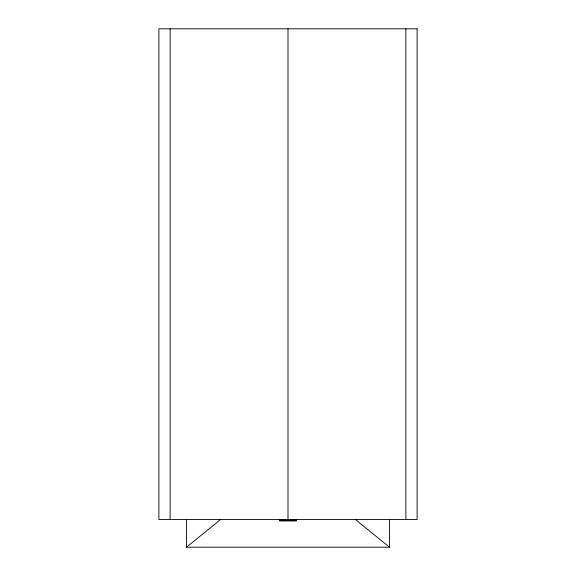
<?xml version="1.0" encoding="UTF-8"?>
<svg xmlns="http://www.w3.org/2000/svg" width="576" height="576" viewBox="0 0 576 576"><rect width="100%" height="100%" fill="white"/><g stroke="black" fill="none" stroke-linecap="round" stroke-linejoin="round"><path stroke-width="0.86" d="M186.509 519.566L186.509 547.2L220.486 519.566M279.655 520.344L296.345 520.344M186.509 547.2L389.498 547.2L389.498 519.566M355.522 519.566L389.498 547.2M405.857 28.8L405.857 519.566M296.345 519.566L296.345 520.92L279.655 520.92L279.655 519.566M295.963 519.566L295.963 520.344M292.817 519.566L292.817 520.92M288 28.8L288 519.566M283.183 519.566L283.183 520.92M280.037 519.566L280.037 520.344M170.143 28.8L170.143 519.566M417.11 28.8L158.89 28.8L158.89 519.566L417.11 519.566L417.11 28.8"/></g></svg>
